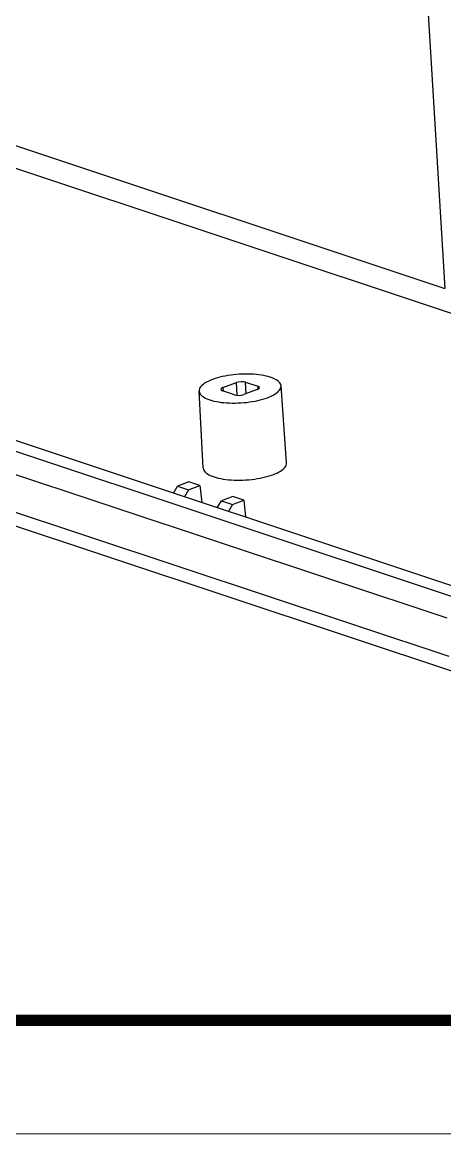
# Model space of a CAD drawing. Header units: millimetres. Extents: x 1751 to 2112, y -224 to 27.
# Drawn here: x 1824 to 1847.1, y -224.1 to -163.2 of the extents above; entities that cross this region are included whole.
import ezdxf

# ---------------------------------------------------------------- set-up
doc = ezdxf.new("R2010")
doc.units = ezdxf.units.MM
doc.layers.add('from', color=7, linetype='Continuous', lineweight=13)

# ---------------------------------------------------------------- blocks, each defined once
blk = doc.blocks.new('*u4')
at = {"color": 7, "linetype": 'Continuous'}
for p, q in [((5.5, 15.916), (7.275, -13.588)), ((-55.568, 7.287), (7.275, -13.588)), ((-54.804, 5.655), (8.038, -15.22)), ((8.973, -32.106), (-53.868, -11.231)), ((-54.795, -11.562), (8.082, -32.449)), ((-55.479, -12.748), (7.399, -33.635)), ((7.541, -35.994), (-55.424, -15.078)), ((8.182, -37.042), (-54.783, -16.126)), ((-6.24, -19.621), (-5.424, -19.318)), ((-5.376, -20.09), (-5.424, -19.318)), ((-4.86, -19.297), (-4.125, -19.542)), ((-4.817, -19.986), (-4.86, -19.297)), ((-4.125, -19.542), (-4.116, -19.72)), ((-2.363, -24.195), (-2.702, -19.52)), ((-7.441, -24.515), (-7.692, -19.835)), ((-5.533, -20.064), (-6.269, -19.819)), ((-6.24, -19.621), (-6.223, -19.834)), ((-4.154, -19.74), (-4.969, -20.043)), ((-9.263, -26.048), (-9.009, -25.624)), ((-8.31, -25.365), (-9.009, -25.624)), ((-9.009, -25.624), (-8.34, -25.846)), ((-8.34, -25.846), (-7.642, -25.587)), ((-7.642, -25.587), (-8.31, -25.365)), ((-7.642, -25.587), (-7.535, -26.622)), ((-8.34, -25.846), (-8.582, -26.274)), ((-5.636, -26.253), (-6.335, -26.512)), ((-4.968, -26.476), (-5.636, -26.253)), ((-6.589, -26.937), (-6.335, -26.512)), ((-6.335, -26.512), (-5.666, -26.734)), ((-5.666, -26.734), (-5.908, -27.163)), ((-5.666, -26.734), (-4.968, -26.476)), ((-4.968, -26.476), (-4.861, -27.51))]:
    blk.add_line(p, q, dxfattribs=at)
for centre, ratio, start_param, end_param in [((-5.157, -19.407), 0.348297, 0.711868, 2.282588), ((-4.421, -19.652), 0.348245, 5.424271, 6.994991), ((-5.972, -19.709), 0.348245, 2.282679, 3.853399), ((-5.237, -19.954), 0.348297, -2.429725, -0.859004)]:
    blk.add_ellipse(centre, major_axis=(0.399, 0.025), ratio=ratio, start_param=start_param, end_param=end_param, dxfattribs=at)
for points, start_tangent, end_tangent in [([(-2.702, -19.521), (-2.817, -19.286), (-3.123, -19.081), (-3.602, -18.921), (-4.204, -18.825), (-4.893, -18.798), (-5.6, -18.842), (-6.279, -18.955), (-6.868, -19.125)], (-0.0763, 0.997085), (-0.9377, -0.347446)), ([(-6.868, -19.125), (-7.322, -19.341), (-7.605, -19.585), (-7.692, -19.835)], (-0.9377, -0.347446), (0.054998, -0.998486)), ([(-3.525, -20.236), (-3.071, -20.02), (-2.789, -19.776), (-2.702, -19.526), (-2.702, -19.521)], (0.9377, 0.347446), (-0.0763, 0.997085)), ([(-7.692, -19.835), (-7.576, -20.075), (-7.271, -20.281), (-6.791, -20.44), (-6.19, -20.536), (-5.5, -20.563), (-4.793, -20.519), (-4.114, -20.407), (-3.525, -20.236)], (0.054998, -0.998486), (0.9377, 0.347446)), ([(-3.201, -24.923), (-2.739, -24.704), (-2.452, -24.456), (-2.363, -24.201), (-2.363, -24.195)], (0.9377, 0.347446), (-0.076297, 0.997085)), ([(-7.441, -24.515), (-7.323, -24.76), (-7.012, -24.969), (-6.524, -25.131), (-5.912, -25.228), (-5.211, -25.256), (-4.491, -25.211), (-3.801, -25.097), (-3.201, -24.923)], (0.054995, -0.998487), (0.9377, 0.347446))]:
    blk.add_spline(points, degree=3, dxfattribs=dict(at, start_tangent=start_tangent, end_tangent=end_tangent))
blk = doc.blocks.new('*u6')
blk.add_blockref('*u4', (-12.622, 37.162))

msp = doc.modelspace()

# ---------------------------------------------------------------- linework, layer by layer
at = {"layer": 'from'}
msp.add_lwpolyline([(1751.383, -224.132), (2112.226, -224.132), (2112.226, 26.621), (1751.383, 26.621)], close=True, dxfattribs=at)
at = {"layer": 'from', "const_width": 0.622}
msp.add_lwpolyline([(1757.602, -217.913), (1757.602, 20.403), (2106.007, 20.403), (2106.007, -217.913), (1757.602, -217.913)], dxfattribs=at)

# ---------------------------------------------------------------- block references
at = {"xscale": 0.9, "yscale": 0.9, "zscale": 0.9}
msp.add_blockref('*u6', (1851.941, -199.046), dxfattribs=at)

doc.saveas('drawing.dxf')
